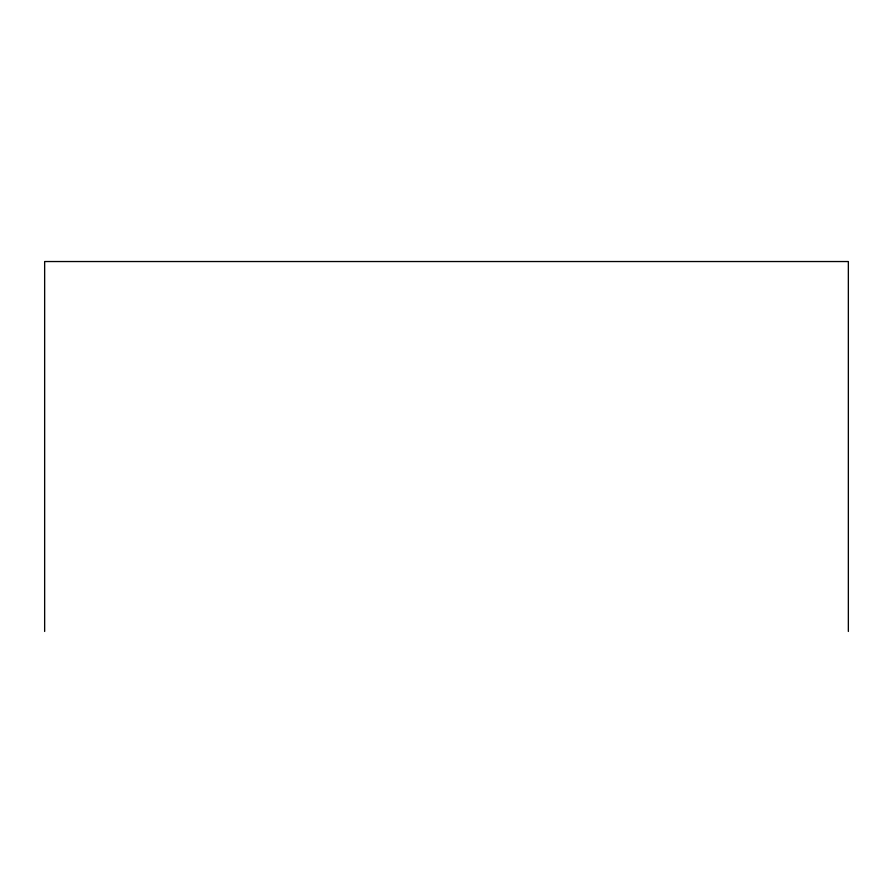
<?xml version="1.0" encoding="UTF-8"?>
<svg xmlns="http://www.w3.org/2000/svg" width="893" height="893" viewBox="0 0 893 893"><rect width="100%" height="100%" fill="white"/><g stroke="black" fill="none" stroke-linecap="round" stroke-linejoin="round"><path stroke-width="1.34" d="M848.35 631.463L848.35 261.537L44.65 261.537L44.65 631.463"/></g></svg>
